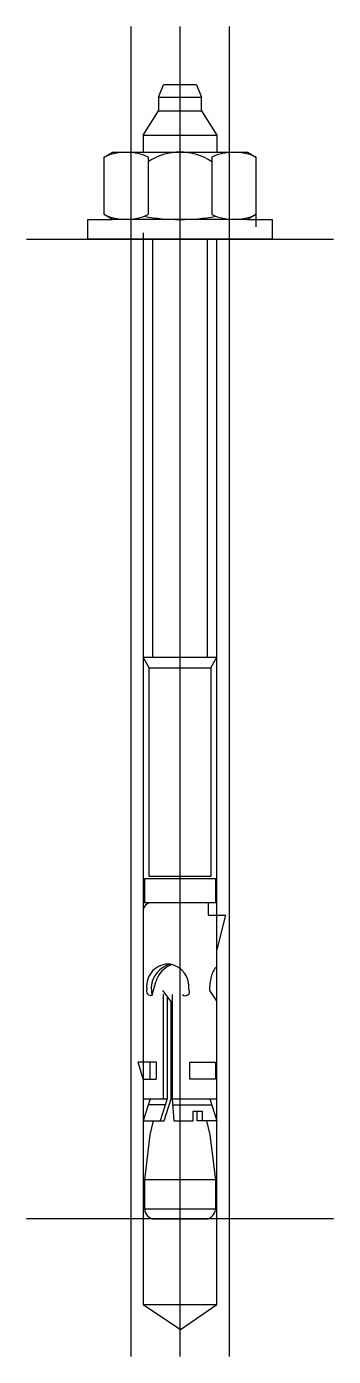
# Model space of a CAD drawing. Extents: x -12 to 12, y -91 to 17.
import ezdxf

# ---------------------------------------------------------------- set-up
doc = ezdxf.new("R2010")
doc.units = 0
doc.layers.get('0').update_dxf_attribs({"linetype": 'CONTINUOUS'})

msp = doc.modelspace()

# ---------------------------------------------------------------- linework, layer by layer
at = {"linetype": 'CONTINUOUS'}
for p, q in [((-4, 17.35), (-4, -91.23)), ((0, -91.23), (0, 17.35)), ((4, 17.35), (4, -91.23)), ((-1.75, 11.58), (-1.35, 12.6)), ((1.35, 12.6), (-1.35, 12.6)), ((1.35, 12.6), (1.75, 11.58)), ((-1.75, 11.58), (-1.75, 10.48)), ((-1.75, 11.58), (1.75, 11.58)), ((1.75, 10.48), (1.75, 11.58)), ((-3, 8.48), (-1.75, 10.48)), ((-1.75, 10.48), (1.75, 10.48)), ((1.75, 10.48), (3, 8.48)), ((-3, 8.48), (3, 8.48)), ((-3, 8.48), (-3, 7.1)), ((3, 8.48), (3, 7.1)), ((-6.19, 6.7), (-5.5, 7.1)), ((-6.19, 2), (-6.19, 6.7)), ((-5.5, 7.1), (5.5, 7.1)), ((-2.59, 6.7), (-2.59, 2)), ((2.6, 6.7), (2.6, 2)), ((5.5, 7.1), (6.19, 6.7)), ((6.19, 6.7), (6.19, 1)), ((-7.5, 1.6), (-5.5, 1.6)), ((-7.5, 0), (-7.5, 1.6)), ((-5.5, 1.6), (-6.19, 2)), ((5.5, 1.6), (-5.5, 1.6)), ((6.19, 2), (5.5, 1.6)), ((5.5, 1.6), (7.5, 1.6)), ((7.5, 1.6), (7.5, 0)), ((-12.5, 0), (12.5, 0)), ((7.5, 0), (-7.5, 0)), ((-3, 0.5), (-3, 0)), ((-3, 0), (-3, -54.2)), ((-2.23, 0), (-2.23, -34.13)), ((2.23, -34.13), (2.23, 0)), ((3, -54.2), (3, 0)), ((-2.5, -35), (-3, -34.13)), ((-3, -34.13), (3, -34.13)), ((2.5, -35), (3, -34.13)), ((-2.5, -52.05), (-2.5, -35)), ((-2.5, -35), (2.5, -35)), ((2.5, -35), (2.5, -52.05)), ((2.5, -52.05), (-2.5, -52.05)), ((-2.87, -52.2), (2.88, -52.2)), ((-2.87, -54.2), (-2.87, -52.2)), ((2.88, -52.2), (2.88, -54.2)), ((3, -54.2), (-3, -54.2)), ((-3, -54.2), (-3, -87)), ((2.88, -54.2), (-2.87, -54.2)), ((2.3, -54.2), (2.3, -55.2)), ((3, -87), (3, -54.2)), ((2.3, -55.2), (3.7, -55.2)), ((3.7, -55.2), (3, -58)), ((-2.27, -61.74), (-1.97, -60.65)), ((-0.73, -62.25), (-1.4, -61.36)), ((-1.34, -70.2), (-1.34, -61.64)), ((-1.05, -61.82), (-1.05, -70.2)), ((-0.64, -61.69), (-0.64, -70.2)), ((2.4, -61.36), (3, -62.25)), ((-0.73, -70.2), (-0.73, -62.25)), ((-3, -68.6), (-3.4, -67.2)), ((-1.93, -67.2), (-3.4, -67.2)), ((-2.47, -67.2), (-2.47, -68.6)), ((-1.93, -67.2), (-1.93, -68.6)), ((0.8, -68.6), (0.8, -67.2)), ((0.8, -67.2), (2.9, -67.2)), ((2.9, -67.2), (2.9, -68.6)), ((-3, -68.6), (-1.93, -68.6)), ((2.9, -68.6), (0.8, -68.6)), ((-2.43, -70.2), (-3, -72)), ((-3, -70.2), (-1.05, -70.2)), ((-1.05, -70.2), (-1.62, -72)), ((-1.3, -72), (-0.73, -70.2)), ((-0.64, -70.2), (-0.49, -72)), ((-0.64, -70.2), (3, -70.2)), ((2.43, -70.2), (3, -72)), ((-1.21, -70.7), (-2.59, -70.7)), ((-0.6, -70.7), (2.59, -70.7)), ((1.06, -72), (1.06, -71.2)), ((1.06, -71.2), (1.81, -71.2)), ((1.41, -72), (1.41, -71.2)), ((1.81, -71.2), (1.81, -72)), ((-3, -72), (-1.3, -72)), ((-2.43, -73.15), (-2.16, -72)), ((-0.49, -72), (1.06, -72)), ((3, -72), (1.41, -72)), ((2.16, -72), (2.43, -73.15)), ((-2.87, -76.8), (-2.43, -73.15)), ((2.43, -73.15), (2.88, -76.8)), ((2.88, -76.8), (-2.87, -76.8)), ((-2.87, -79.2), (-2.87, -76.8)), ((2.88, -76.8), (2.88, -79.2)), ((2.88, -79.2), (-2.87, -79.2)), ((12.5, -80), (-12.5, -80)), ((12.5, -80), (-12.5, -80)), ((12.5, -80), (-12.5, -80)), ((12.5, -80), (-12.5, -80)), ((12.5, -80), (-12.5, -80)), ((-2.07, -80), (2.08, -80)), ((-3, -87), (0.04, -89.02)), ((-3, -87), (3, -87)), ((0.04, -89.02), (3, -87))]:
    msp.add_line(p, q, dxfattribs=at)
for centre, radius, start, end in [((-4.39, 2.85), 4.25, 64.9424, 115.0576), ((0.01, 2.46), 4.64, 55.9949, 124.0051), ((4.4, 2.85), 4.25, 65.0168, 114.9832), ((-4.39, 5.85), 4.25, 244.9424, 295.0576), ((0, 18.02), 16.42, 259.7565, 280.2435), ((4.4, 5.85), 4.25, 245.0168, 294.9832), ((-2.4, -54.8), 0.6, 90, 180), ((-0.94, -60.98), 1.78, 84.9329, 187.9749), ((-0.29, -61.2), 2.05, 103.7685, 195.2411), ((0.05, -61.22), 2.1, 109.1885, 164.1563), ((-1.17, -61.08), 1.91, 354.2806, 78.2029), ((4.36, -60.67), 1.88, 136.5377, 166.0504), ((8.06, -61.48), 5.66, 167.1753, 178.8222), ((-2.38, -61.4), 0.36, 152.2392, 288.0318), ((0.44, -61.45), 0.34, 224.4235, 32.3668), ((-2.07, -79.2), 0.8, 180, 270), ((2.08, -79.2), 0.8, 270, 360)]:
    msp.add_arc(centre, radius, start, end, dxfattribs=at)

doc.saveas('drawing.dxf')
